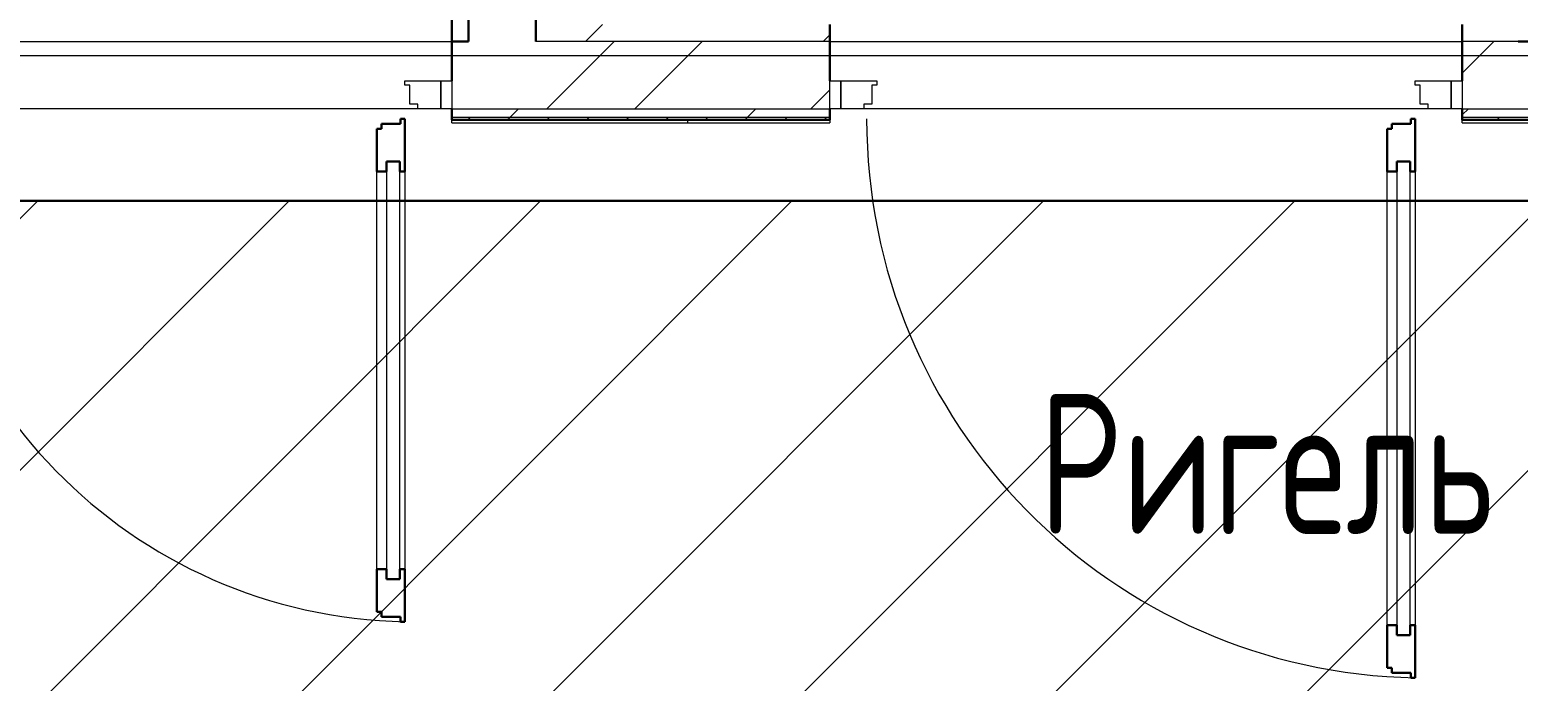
# Model space of a CAD drawing. Header units: millimetres. Extents: x -259809 to 472825, y -397243 to 31861.
# Drawn here: x -14705 to -12046, y -365449 to -364286 of the extents above; entities that cross this region are included whole.
import ezdxf

# ---------------------------------------------------------------- set-up
doc = ezdxf.new("R2010")
doc.units = ezdxf.units.MM
doc.linetypes.add('ADSK_Сверху', pattern=[450, 300, -150])
for name, color, linetype, lineweight in [('Аннотация', 252, 'Continuous', 18), ('Двери', 252, 'Continuous', 9), ('Линии', 7, 'Continuous', 9), ('лс', 5, 'Continuous', 30), ('Ограждение', 252, 'Continuous', 9), ('Перекрытие', 252, 'Continuous', 18), ('Стены наружные', 252, 'Continuous', 18), ('Стены штриховка', 7, 'Continuous', 9)]:
    doc.layers.add(name, color=color, linetype=linetype, lineweight=lineweight)
doc.layers.add('Двери открывание', color=7, linetype='Continuous', lineweight=9, true_color=0xc0c0c0)
doc.styles.add('GOST Common_3', font='', dxfattribs={"height": 3.5})
doc.styles.get('GOST Common_3').set_extended_font_data('GOST 2.304 type A')

# ---------------------------------------------------------------- blocks, each defined once
blk = doc.blocks.new('1 этаж')
at = {"layer": 'Ограждение', "true_color": 0x636466}
h = blk.add_hatch(dxfattribs=at)
h.set_pattern_fill('FP_30', color=251, style=0, pattern_type=2)
h.set_pattern_definition([(0, (-32129.8, 94.4), (0, 600), []), (90, (-32129.8, 94.4), (-600, 4e-14), [])])
h.paths.add_polyline_path([(-13668.7, -11765.3), (-13275.8, -11765.3), (-13275.8, -11760.3), (-13950.7, -11760.3), (-13950.7, -11765.3)])
h = blk.add_hatch(dxfattribs=at)
h.set_pattern_fill('FP_25', color=251, style=0, pattern_type=2)
h.set_pattern_definition([(0, (-32119.8, 94.4), (0, 600), []), (90, (-32119.8, 94.4), (-600, 4e-14), [])])
h.paths.add_polyline_path([(-8165.8, -11765.3), (-8165.8, -11760.3), (-12145.8, -11760.3), (-12145.8, -11765.3), (-8645.8, -11765.3)])
at = {"layer": 'Двери', "color": 251, "true_color": 0x636466}
for p, q in [((-14034.7, -11690.3), (-13970.7, -11690.3)), ((-14034.7, -11698.3), (-14034.7, -11690.3)), ((-14025.7, -11698.3), (-14034.7, -11698.3)), ((-14025.7, -11732.3), (-14025.7, -11698.3)), ((-13970.7, -11690.3), (-13950.7, -11690.3)), ((-13970.7, -11740.3), (-13970.7, -11690.3)), ((-13970.7, -11690.3), (-13970.7, -11740.3)), ((-13950.7, -11690.3), (-13950.7, -11740.3)), ((-13275.8, -11690.3), (-13255.8, -11690.3)), ((-13275.8, -11740.3), (-13275.8, -11690.3)), ((-13255.8, -11690.3), (-13255.8, -11740.3)), ((-13255.8, -11690.3), (-13191.8, -11690.3)), ((-13255.8, -11740.3), (-13255.8, -11690.3)), ((-13200.8, -11698.3), (-13200.8, -11732.3)), ((-13191.8, -11698.3), (-13200.8, -11698.3)), ((-13191.8, -11690.3), (-13191.8, -11698.3)), ((-12229.8, -11690.3), (-12165.8, -11690.3)), ((-12229.8, -11698.3), (-12229.8, -11690.3)), ((-12220.8, -11698.3), (-12229.8, -11698.3)), ((-12220.8, -11732.3), (-12220.8, -11698.3)), ((-12165.8, -11690.3), (-12145.8, -11690.3)), ((-12165.8, -11740.3), (-12165.8, -11690.3)), ((-12165.8, -11690.3), (-12165.8, -11740.3)), ((-12145.8, -11690.3), (-12145.8, -11740.3)), ((-14011.7, -11732.3), (-14025.7, -11732.3)), ((-14011.7, -11740.3), (-14011.7, -11732.3)), ((-13970.7, -11740.3), (-14011.7, -11740.3)), ((-13950.7, -11740.3), (-13970.7, -11740.3)), ((-13255.8, -11740.3), (-13275.8, -11740.3)), ((-13214.8, -11740.3), (-13255.8, -11740.3)), ((-13214.8, -11732.3), (-13214.8, -11740.3)), ((-13200.8, -11732.3), (-13214.8, -11732.3)), ((-12206.8, -11732.3), (-12220.8, -11732.3)), ((-12206.8, -11740.3), (-12206.8, -11732.3)), ((-12165.8, -11740.3), (-12206.8, -11740.3)), ((-12145.8, -11740.3), (-12165.8, -11740.3)), ((-14084.7, -12562.3), (-14084.7, -11852.3)), ((-14067.7, -11834.3), (-14067.7, -12580.3)), ((-14043.7, -11834.3), (-14067.7, -11834.3)), ((-14043.7, -12580.3), (-14043.7, -11834.3)), ((-14034.7, -11852.3), (-14034.7, -12562.3)), ((-12279.8, -12662.3), (-12279.8, -11852.3)), ((-12262.8, -11834.3), (-12262.8, -12680.3)), ((-12238.8, -11834.3), (-12262.8, -11834.3)), ((-12238.8, -12680.3), (-12238.8, -11834.3)), ((-12229.8, -11852.3), (-12229.8, -12662.3)), ((-14067.7, -12580.3), (-14043.7, -12580.3)), ((-12262.8, -12680.3), (-12238.8, -12680.3))]:
    blk.add_line(p, q, dxfattribs=at)
at = {"layer": 'Двери', "color": 251, "lineweight": 30, "true_color": 0x636466}
for p, q in [((-14084.7, -11776.3), (-14076.7, -11776.3)), ((-14084.7, -11852.3), (-14084.7, -11776.3)), ((-14076.7, -11776.3), (-14076.7, -11767.3)), ((-14076.7, -11767.3), (-14042.7, -11767.3)), ((-14042.7, -11758.3), (-14034.7, -11758.3)), ((-14042.7, -11767.3), (-14042.7, -11758.3)), ((-14034.7, -11758.3), (-14034.7, -11852.3)), ((-12279.8, -11776.3), (-12271.8, -11776.3)), ((-12279.8, -11852.3), (-12279.8, -11776.3)), ((-12271.8, -11776.3), (-12271.8, -11767.3)), ((-12271.8, -11767.3), (-12237.8, -11767.3)), ((-12237.8, -11758.3), (-12229.8, -11758.3)), ((-12237.8, -11767.3), (-12237.8, -11758.3)), ((-12229.8, -11758.3), (-12229.8, -11852.3)), ((-14084.7, -11852.3), (-14067.7, -11852.3)), ((-14067.7, -11852.3), (-14067.7, -11834.3)), ((-14067.7, -11834.3), (-14043.7, -11834.3)), ((-14043.7, -11834.3), (-14043.7, -11852.3)), ((-14043.7, -11852.3), (-14034.7, -11852.3)), ((-12279.8, -11852.3), (-12262.8, -11852.3)), ((-12262.8, -11852.3), (-12262.8, -11834.3)), ((-12262.8, -11834.3), (-12238.8, -11834.3)), ((-12238.8, -11834.3), (-12238.8, -11852.3)), ((-12238.8, -11852.3), (-12229.8, -11852.3)), ((-14084.7, -12638.3), (-14084.7, -12562.3)), ((-14084.7, -12562.3), (-14067.7, -12562.3)), ((-14067.7, -12562.3), (-14067.7, -12580.3)), ((-14043.7, -12562.3), (-14034.7, -12562.3)), ((-14043.7, -12580.3), (-14043.7, -12562.3)), ((-14034.7, -12562.3), (-14034.7, -12656.3)), ((-14067.7, -12580.3), (-14043.7, -12580.3)), ((-14076.7, -12638.3), (-14084.7, -12638.3)), ((-14076.7, -12647.3), (-14076.7, -12638.3)), ((-14042.7, -12647.3), (-14076.7, -12647.3)), ((-14042.7, -12656.3), (-14042.7, -12647.3)), ((-14034.7, -12656.3), (-14042.7, -12656.3)), ((-12279.8, -12738.3), (-12279.8, -12662.3)), ((-12279.8, -12662.3), (-12262.8, -12662.3)), ((-12262.8, -12662.3), (-12262.8, -12680.3)), ((-12262.8, -12680.3), (-12238.8, -12680.3)), ((-12238.8, -12662.3), (-12229.8, -12662.3)), ((-12238.8, -12680.3), (-12238.8, -12662.3)), ((-12229.8, -12662.3), (-12229.8, -12756.3)), ((-12271.8, -12738.3), (-12279.8, -12738.3)), ((-12271.8, -12747.3), (-12271.8, -12738.3)), ((-12237.8, -12747.3), (-12271.8, -12747.3)), ((-12237.8, -12756.3), (-12237.8, -12747.3)), ((-12229.8, -12756.3), (-12237.8, -12756.3))]:
    blk.add_line(p, q, dxfattribs=at)
at = {"layer": 'Двери открывание', "color": 251, "true_color": 0x636466}
for centre, radius, end in [((-14016.7, -11758.3), 898, 268.8515), ((-12211.8, -11758.3), 998, 268.9666)]:
    blk.add_arc(centre, radius, 180, end, dxfattribs=at)
at = {"layer": 'Линии', "color": 251, "linetype": 'ADSK_Сверху', "ltscale": 100, "true_color": 0x636466}
blk.add_line((-15070.8, -11645.3), (-4250.8, -11645.3), dxfattribs=at)
at = {"layer": 'Ограждение', "color": 251, "true_color": 0x636466}
for p, q in [((-13950.7, -11765.3), (-13950.7, -11760.3)), ((-13950.7, -11765.3), (-13275.8, -11765.3)), ((-13275.8, -11760.3), (-13275.8, -11765.3)), ((-12145.8, -11765.3), (-12145.8, -11760.3)), ((-12145.8, -11765.3), (-8165.8, -11765.3))]:
    blk.add_line(p, q, dxfattribs=at)
at = {"layer": 'Перекрытие', "color": 251, "ltscale": 100, "true_color": 0x636466}
blk.add_line((-14980.7, -11620.3), (-13950.8, -11620.3), dxfattribs=at)
at = {"layer": 'Стены наружные', "color": 251, "lineweight": 30, "true_color": 0x636466}
for p, q in [((-13920.8, -9850.3), (-13920.8, -11620.3)), ((-13800.8, -11620.3), (-13800.8, -9890.3)), ((-13950.8, -11290.3), (-13950.8, -11620.3)), ((-13275.8, -11690.3), (-13275.8, -11590.3)), ((-12145.8, -11590.3), (-12145.8, -11690.3)), ((-13950.8, -11620.3), (-13920.8, -11620.3)), ((-13950.7, -11620.3), (-13950.7, -11690.3)), ((-12015.8, -11620.3), (-12045.8, -11620.3)), ((-13950.7, -11740.3), (-13950.7, -11760.3)), ((-13275.8, -11760.3), (-13275.8, -11740.3)), ((-12145.8, -11740.3), (-12145.8, -11760.3)), ((-13950.7, -11760.3), (-13275.8, -11760.3)), ((-12145.8, -11760.3), (-8165.8, -11760.3))]:
    blk.add_line(p, q, dxfattribs=at)
at = {"layer": 'Стены наружные', "color": 251, "linetype": 'Continuous', "lineweight": 9, "true_color": 0x636466}
for p, q in [((-13711.8, -11620.3), (-13681.8, -11590.3)), ((-13287.5, -11620.3), (-13275.8, -11608.6)), ((-13780.9, -11740.3), (-13660.9, -11620.3)), ((-13623.7, -11740.3), (-13503.7, -11620.3)), ((-12145.8, -11676.8), (-12089.4, -11620.3)), ((-13309.4, -11740.3), (-13275.8, -11706.7)), ((-13846.8, -11755.3), (-13831.8, -11740.3)), ((-13422.5, -11755.3), (-13407.5, -11740.3)), ((-12145.8, -11751.4), (-12134.8, -11740.3)), ((-13922.5, -11760.3), (-13917.5, -11755.3)), ((-13851.8, -11760.3), (-13846.8, -11755.3)), ((-13781.1, -11760.3), (-13776.1, -11755.3)), ((-13710.4, -11760.3), (-13705.4, -11755.3)), ((-13639.7, -11760.3), (-13634.7, -11755.3)), ((-13569, -11760.3), (-13564, -11755.3)), ((-13498.3, -11760.3), (-13493.3, -11755.3)), ((-13427.5, -11760.3), (-13422.5, -11755.3)), ((-13356.8, -11760.3), (-13351.8, -11755.3)), ((-13286.1, -11760.3), (-13281.1, -11755.3)), ((-12084, -11760.3), (-12079, -11755.3))]:
    blk.add_line(p, q, dxfattribs=at)
at = {"layer": 'Стены наружные', "color": 251, "true_color": 0x636466}
for p, q in [((-14980.7, -11620.3), (-13950.8, -11620.3)), ((-13275.8, -11620.3), (-12145.8, -11620.3)), ((-14011.7, -11740.3), (-14919.7, -11740.3)), ((-12206.8, -11740.3), (-13214.8, -11740.3))]:
    blk.add_line(p, q, dxfattribs=at)
at = {"layer": 'Стены штриховка', "color": 251, "true_color": 0x636466}
for p, q in [((-13275.8, -11620.3), (-13800.8, -11620.3)), ((-12045.8, -11620.3), (-12145.8, -11620.3)), ((-13950.7, -11740.3), (-13275.8, -11740.3)), ((-12145.8, -11740.3), (-8165.8, -11740.3)), ((-13950.7, -11755.3), (-13275.8, -11755.3)), ((-12145.8, -11755.3), (-8165.8, -11755.3))]:
    blk.add_line(p, q, dxfattribs=at)
at = {"layer": 'Аннотация', "color": 251, "true_color": 0x636466, "style": 'GOST Common_3', "width": 0.9}
blk.add_text('Ригель', height=250, dxfattribs=at).set_placement((-12902.3, -12499.6))

msp = doc.modelspace()

# ---------------------------------------------------------------- hatches: boundary and pattern name
at = {"layer": 'лс', "lineweight": 5}
h = msp.add_hatch(dxfattribs=at)
h.set_pattern_fill('ANSI31', color=4, scale=100)
h.set_pattern_definition([(45, (7e-12, 55557.13), (-224.5064, 224.5064), [])])
h.paths.add_polyline_path([(-29281.7, -366334.3), (-4405.2, -366334.3), (-4405.2, -364593), (-5981.9, -364593), (-5981.9, -364588.7), (-8829.6, -364588.7), (-8829.6, -364591.6), (-30595.5, -364591.6), (-30595.5, -358232.4), (-32731.9, -358232.4), (-32731.9, -364572.7), (-40514.3, -364572.7), (-40514.3, -366445.8), (-39730, -366445.8), (-39730, -369715.4), (-34251.2, -369715.4), (-34251.2, -372621.1), (-29281.7, -372621.1)])
edge = h.paths.add_edge_path(flags=16)
edge.add_ellipse((-39267.7, -365126.6), major_axis=(911.9, 0), ratio=0.29514, start_angle=0, end_angle=360)
h.paths.add_polyline_path([(-39746.2, -365398.8), (-38817.6, -365398.8), (-38817.6, -364890.3), (-39746.2, -364890.3)], flags=16)

# ---------------------------------------------------------------- linework, layer by layer
at = {"layer": 'лс', "color": 4, "lineweight": 30}
msp.add_lwpolyline([(-40514.3, -364572.7), (-32731.9, -364572.7), (-32731.9, -358232.4), (-30595.5, -358232.4), (-30595.5, -364591.6), (-8829.6, -364591.6), (-8829.6, -364588.7), (-5981.9, -364588.7), (-5981.9, -364593), (-4405.2, -364593), (-4405.2, -366334.3), (-29281.7, -366334.3), (-29281.7, -372621.1), (-34251.2, -372621.1), (-34251.2, -369715.4), (-39730, -369715.4), (-39730, -366445.8), (-40514.3, -366445.8)], close=True, dxfattribs=at)

# ---------------------------------------------------------------- block references
msp.add_blockref('1 этаж', (0, -352686.9))

doc.saveas('drawing.dxf')
